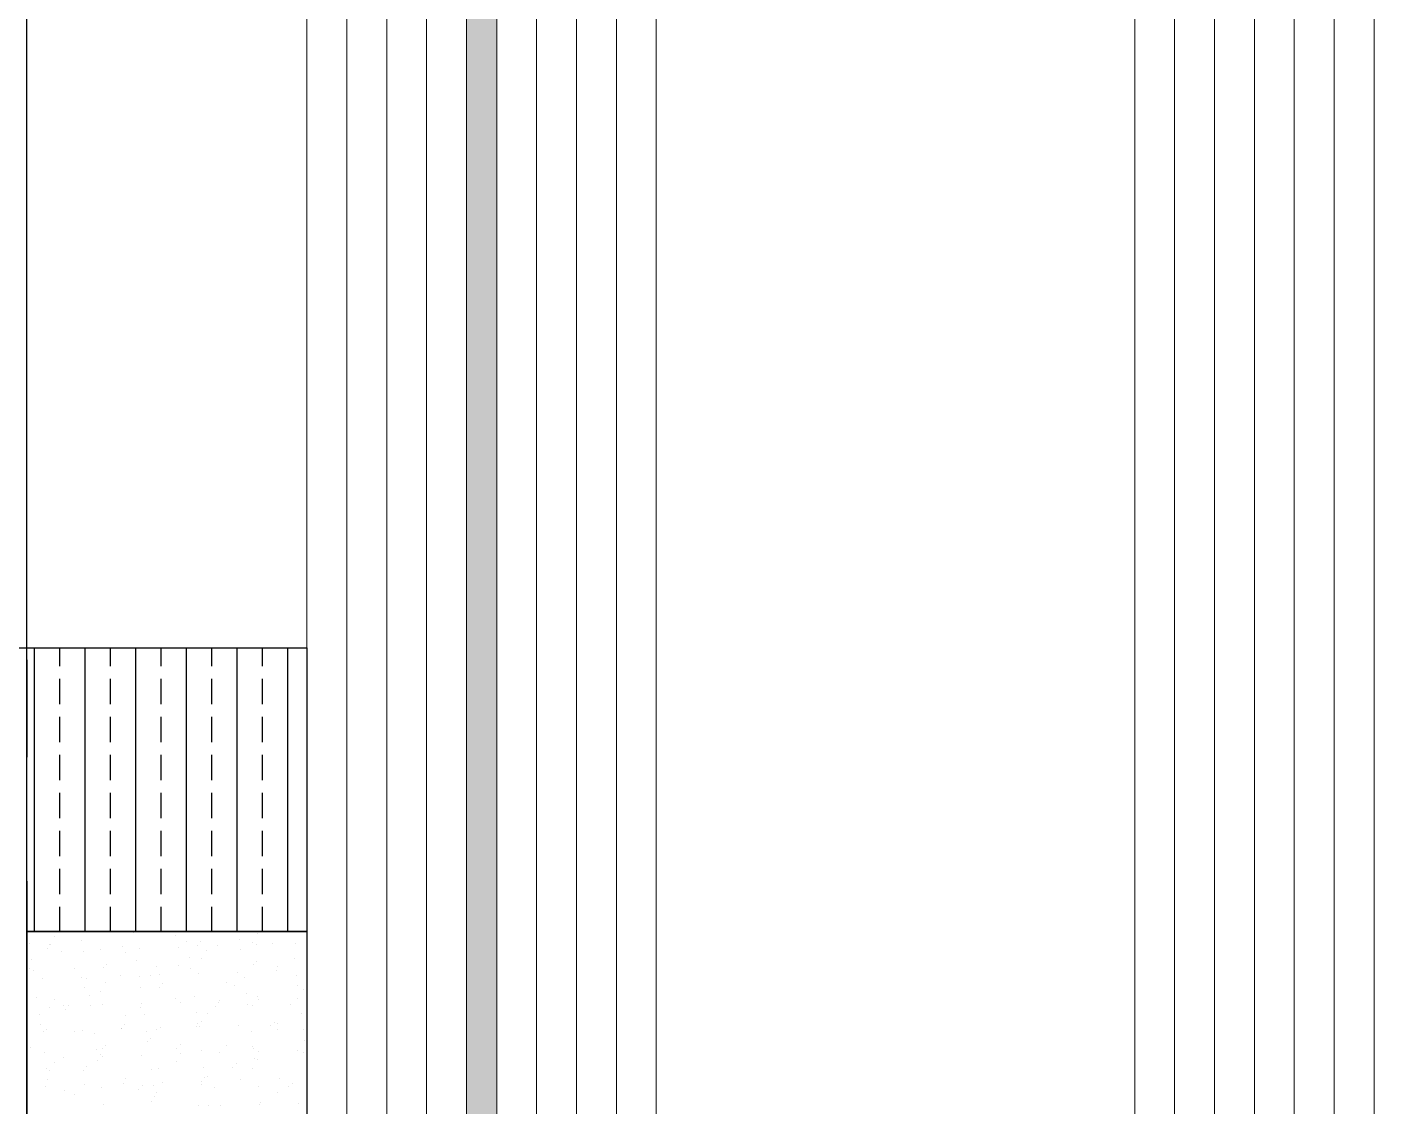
# Model space of a CAD drawing. Header units: millimetres. Extents: x 182 to 305, y 81 to 164.
# Drawn here: x 261.18892 to 261.22269, y 108.85077 to 108.87783 of the extents above; entities that cross this region are included whole.
import ezdxf

# ---------------------------------------------------------------- set-up
doc = ezdxf.new("R2010")
doc.units = ezdxf.units.MM
for name, color, linetype in [('Cascio-Accesorios', 7, 'Continuous'), ('Cascio-Perfil', 7, 'Continuous'), ('Cascio-Silicona', 7, 'Continuous')]:
    doc.layers.add(name, color=color, linetype=linetype)
doc.layers.add('Cascio-vidrio', color=7, linetype='Continuous', lineweight=9)

msp = doc.modelspace()

# ---------------------------------------------------------------- hatches: boundary and pattern name
at = {"layer": 'Cascio-vidrio', "ltscale": 0.8}
h = msp.add_hatch(color=252, dxfattribs=at)
h.dxf.hatch_style = 1
h.paths.add_polyline_path([(261.200696, 108.935075), (261.199936, 108.935075), (261.199936, 108.838563), (261.200696, 108.838563)])
h = msp.add_hatch(color=252, dxfattribs=at)
h.dxf.hatch_style = 1
h.paths.add_polyline_path([(261.200696, 108.935075), (261.199936, 108.935075), (261.199936, 108.838563), (261.200696, 108.838563)])

# ---------------------------------------------------------------- linework, layer by layer
at = {"layer": 'Cascio-Accesorios', "color": 252}
for p, q in [((261.188616, 108.862265, -1322.203034), (261.195936, 108.862265, -1322.203034)), ((261.188616, 108.862265, -1322.203034), (261.195936, 108.862265, -1322.203034)), ((261.188916, 108.855153, -1322.203034), (261.188916, 108.862265, -1322.203034)), ((261.188916, 108.862265, -1322.203034), (261.195936, 108.862265, -1322.203034)), ((261.188916, 108.855153, -1322.203034), (261.188916, 108.862265, -1322.203034)), ((261.188916, 108.862265, -1322.203034), (261.195936, 108.862265, -1322.203034)), ((261.195936, 108.862265, -1322.203034), (261.195936, 108.855153, -1322.203034)), ((261.195936, 108.862265, -1322.203034), (261.195936, 108.855153, -1322.203034)), ((261.195936, 108.855153, -1322.203034), (261.188916, 108.855153, -1322.203034)), ((261.195936, 108.855153, -1322.203034), (261.188916, 108.855153, -1322.203034))]:
    msp.add_line(p, q, dxfattribs=at)
at = {"layer": 'Cascio-Accesorios', "color": 252, "linetype": 'Continuous'}
for p, q in [((261.189099, 108.862265, -1322.203034), (261.189099, 108.855153, -1322.203034)), ((261.189099, 108.862265, -1322.203034), (261.189099, 108.855153, -1322.203034)), ((261.189734, 108.862265, -1322.203034), (261.189734, 108.861801, -1322.203034)), ((261.189734, 108.862265, -1322.203034), (261.189734, 108.861801, -1322.203034)), ((261.190369, 108.862265, -1322.203034), (261.190369, 108.855153, -1322.203034)), ((261.190369, 108.862265, -1322.203034), (261.190369, 108.855153, -1322.203034)), ((261.191004, 108.862265, -1322.203034), (261.191004, 108.861801, -1322.203034)), ((261.191004, 108.862265, -1322.203034), (261.191004, 108.861801, -1322.203034)), ((261.191639, 108.862265, -1322.203034), (261.191639, 108.855153, -1322.203034)), ((261.191639, 108.862265, -1322.203034), (261.191639, 108.855153, -1322.203034)), ((261.192274, 108.862265, -1322.203034), (261.192274, 108.861801, -1322.203034)), ((261.192274, 108.862265, -1322.203034), (261.192274, 108.861801, -1322.203034)), ((261.192909, 108.862265, -1322.203034), (261.192909, 108.855153, -1322.203034)), ((261.192909, 108.862265, -1322.203034), (261.192909, 108.855153, -1322.203034)), ((261.193544, 108.862265, -1322.203034), (261.193544, 108.861801, -1322.203034)), ((261.193544, 108.862265, -1322.203034), (261.193544, 108.861801, -1322.203034)), ((261.194179, 108.862265, -1322.203034), (261.194179, 108.855153, -1322.203034)), ((261.194179, 108.862265, -1322.203034), (261.194179, 108.855153, -1322.203034)), ((261.194814, 108.862265, -1322.203034), (261.194814, 108.861801, -1322.203034)), ((261.194814, 108.862265, -1322.203034), (261.194814, 108.861801, -1322.203034)), ((261.195449, 108.862265, -1322.203034), (261.195449, 108.855153, -1322.203034)), ((261.195449, 108.862265, -1322.203034), (261.195449, 108.855153, -1322.203034)), ((261.189734, 108.861484, -1322.203034), (261.189734, 108.860849, -1322.203034)), ((261.189734, 108.861484, -1322.203034), (261.189734, 108.860849, -1322.203034)), ((261.191004, 108.861484, -1322.203034), (261.191004, 108.860849, -1322.203034)), ((261.191004, 108.861484, -1322.203034), (261.191004, 108.860849, -1322.203034)), ((261.192274, 108.861484, -1322.203034), (261.192274, 108.860849, -1322.203034)), ((261.192274, 108.861484, -1322.203034), (261.192274, 108.860849, -1322.203034)), ((261.193544, 108.861484, -1322.203034), (261.193544, 108.860849, -1322.203034)), ((261.193544, 108.861484, -1322.203034), (261.193544, 108.860849, -1322.203034)), ((261.194814, 108.861484, -1322.203034), (261.194814, 108.860849, -1322.203034)), ((261.194814, 108.861484, -1322.203034), (261.194814, 108.860849, -1322.203034)), ((261.189734, 108.860531, -1322.203034), (261.189734, 108.859896, -1322.203034)), ((261.189734, 108.860531, -1322.203034), (261.189734, 108.859896, -1322.203034)), ((261.191004, 108.860531, -1322.203034), (261.191004, 108.859896, -1322.203034)), ((261.191004, 108.860531, -1322.203034), (261.191004, 108.859896, -1322.203034)), ((261.192274, 108.860531, -1322.203034), (261.192274, 108.859896, -1322.203034)), ((261.192274, 108.860531, -1322.203034), (261.192274, 108.859896, -1322.203034)), ((261.193544, 108.860531, -1322.203034), (261.193544, 108.859896, -1322.203034)), ((261.193544, 108.860531, -1322.203034), (261.193544, 108.859896, -1322.203034)), ((261.194814, 108.860531, -1322.203034), (261.194814, 108.859896, -1322.203034)), ((261.194814, 108.860531, -1322.203034), (261.194814, 108.859896, -1322.203034)), ((261.189734, 108.859579, -1322.203034), (261.189734, 108.858944, -1322.203034)), ((261.189734, 108.859579, -1322.203034), (261.189734, 108.858944, -1322.203034)), ((261.191004, 108.859579, -1322.203034), (261.191004, 108.858944, -1322.203034)), ((261.191004, 108.859579, -1322.203034), (261.191004, 108.858944, -1322.203034)), ((261.192274, 108.859579, -1322.203034), (261.192274, 108.858944, -1322.203034)), ((261.192274, 108.859579, -1322.203034), (261.192274, 108.858944, -1322.203034)), ((261.193544, 108.859579, -1322.203034), (261.193544, 108.858944, -1322.203034)), ((261.193544, 108.859579, -1322.203034), (261.193544, 108.858944, -1322.203034)), ((261.194814, 108.859579, -1322.203034), (261.194814, 108.858944, -1322.203034)), ((261.194814, 108.859579, -1322.203034), (261.194814, 108.858944, -1322.203034)), ((261.189734, 108.858626, -1322.203034), (261.189734, 108.857991, -1322.203034)), ((261.189734, 108.858626, -1322.203034), (261.189734, 108.857991, -1322.203034)), ((261.191004, 108.858626, -1322.203034), (261.191004, 108.857991, -1322.203034)), ((261.191004, 108.858626, -1322.203034), (261.191004, 108.857991, -1322.203034)), ((261.192274, 108.858626, -1322.203034), (261.192274, 108.857991, -1322.203034)), ((261.192274, 108.858626, -1322.203034), (261.192274, 108.857991, -1322.203034)), ((261.193544, 108.858626, -1322.203034), (261.193544, 108.857991, -1322.203034)), ((261.193544, 108.858626, -1322.203034), (261.193544, 108.857991, -1322.203034)), ((261.194814, 108.858626, -1322.203034), (261.194814, 108.857991, -1322.203034)), ((261.194814, 108.858626, -1322.203034), (261.194814, 108.857991, -1322.203034)), ((261.189734, 108.857674, -1322.203034), (261.189734, 108.857039, -1322.203034)), ((261.189734, 108.857674, -1322.203034), (261.189734, 108.857039, -1322.203034)), ((261.191004, 108.857674, -1322.203034), (261.191004, 108.857039, -1322.203034)), ((261.191004, 108.857674, -1322.203034), (261.191004, 108.857039, -1322.203034)), ((261.192274, 108.857674, -1322.203034), (261.192274, 108.857039, -1322.203034)), ((261.192274, 108.857674, -1322.203034), (261.192274, 108.857039, -1322.203034)), ((261.193544, 108.857674, -1322.203034), (261.193544, 108.857039, -1322.203034)), ((261.193544, 108.857674, -1322.203034), (261.193544, 108.857039, -1322.203034)), ((261.194814, 108.857674, -1322.203034), (261.194814, 108.857039, -1322.203034)), ((261.194814, 108.857674, -1322.203034), (261.194814, 108.857039, -1322.203034)), ((261.189734, 108.856721, -1322.203034), (261.189734, 108.856086, -1322.203034)), ((261.189734, 108.856721, -1322.203034), (261.189734, 108.856086, -1322.203034)), ((261.191004, 108.856721, -1322.203034), (261.191004, 108.856086, -1322.203034)), ((261.191004, 108.856721, -1322.203034), (261.191004, 108.856086, -1322.203034)), ((261.192274, 108.856721, -1322.203034), (261.192274, 108.856086, -1322.203034)), ((261.192274, 108.856721, -1322.203034), (261.192274, 108.856086, -1322.203034)), ((261.193544, 108.856721, -1322.203034), (261.193544, 108.856086, -1322.203034)), ((261.193544, 108.856721, -1322.203034), (261.193544, 108.856086, -1322.203034)), ((261.194814, 108.856721, -1322.203034), (261.194814, 108.856086, -1322.203034)), ((261.194814, 108.856721, -1322.203034), (261.194814, 108.856086, -1322.203034)), ((261.189734, 108.855769, -1322.203034), (261.189734, 108.855153, -1322.203034)), ((261.189734, 108.855769, -1322.203034), (261.189734, 108.855153, -1322.203034)), ((261.191004, 108.855769, -1322.203034), (261.191004, 108.855153, -1322.203034)), ((261.191004, 108.855769, -1322.203034), (261.191004, 108.855153, -1322.203034)), ((261.192274, 108.855769, -1322.203034), (261.192274, 108.855153, -1322.203034)), ((261.192274, 108.855769, -1322.203034), (261.192274, 108.855153, -1322.203034)), ((261.193544, 108.855769, -1322.203034), (261.193544, 108.855153, -1322.203034)), ((261.193544, 108.855769, -1322.203034), (261.193544, 108.855153, -1322.203034)), ((261.194814, 108.855769, -1322.203034), (261.194814, 108.855153, -1322.203034)), ((261.194814, 108.855769, -1322.203034), (261.194814, 108.855153, -1322.203034))]:
    msp.add_line(p, q, dxfattribs=at)
at = {"layer": 'Cascio-Perfil', "color": 252}
for p, q in [((261.188916, 108.861965, -1322.203034), (261.188916, 108.935922, -1322.203034)), ((261.188916, 108.861965, -1322.203034), (261.188916, 108.935922, -1322.203034)), ((261.188916, 108.861965, -1322.203034), (261.188916, 108.859519, -1322.203034)), ((261.188916, 108.861965, -1322.203034), (261.188916, 108.859519, -1322.203034)), ((261.188916, 108.856411, -1322.203034), (261.188916, 108.853661, -1322.203034)), ((261.188916, 108.856411, -1322.203034), (261.188916, 108.853661, -1322.203034)), ((261.188916, 108.853661, -1322.203034), (261.188916, 108.838065, -1322.203034)), ((261.188916, 108.853661, -1322.203034), (261.188916, 108.838065, -1322.203034))]:
    msp.add_line(p, q, dxfattribs=at)
at = {"layer": 'Cascio-Silicona', "color": 252}
for p, q in [((261.188916, 108.838065, -1322.203034), (261.188916, 108.855153, -1322.203034)), ((261.188916, 108.855153, -1322.203034), (261.195936, 108.855153, -1322.203034)), ((261.188916, 108.838065, -1322.203034), (261.188916, 108.855153, -1322.203034)), ((261.188916, 108.855153, -1322.203034), (261.195936, 108.855153, -1322.203034)), ((261.195936, 108.855153, -1322.203034), (261.195936, 108.838065, -1322.203034)), ((261.195936, 108.855153, -1322.203034), (261.195936, 108.838065, -1322.203034))]:
    msp.add_line(p, q, dxfattribs=at)
at = {"layer": 'Cascio-Silicona', "color": 252, "linetype": 'Continuous'}
for p, q in [((261.189611, 108.855033, -1322.203034), (261.189611, 108.855033, -1322.203034)), ((261.189611, 108.855033, -1322.203034), (261.189611, 108.855033, -1322.203034)), ((261.191582, 108.855121, -1322.203034), (261.191582, 108.855121, -1322.203034)), ((261.191582, 108.855121, -1322.203034), (261.191582, 108.855121, -1322.203034)), ((261.19265, 108.855043, -1322.203034), (261.19265, 108.855043, -1322.203034)), ((261.19265, 108.855043, -1322.203034), (261.19265, 108.855043, -1322.203034)), ((261.194702, 108.855093, -1322.203034), (261.194702, 108.855093, -1322.203034)), ((261.194702, 108.855093, -1322.203034), (261.194702, 108.855093, -1322.203034)), ((261.188986, 108.854861, -1322.203034), (261.188986, 108.854861, -1322.203034)), ((261.188986, 108.854861, -1322.203034), (261.188986, 108.854861, -1322.203034)), ((261.189432, 108.854728, -1322.203034), (261.189432, 108.854728, -1322.203034)), ((261.189432, 108.854728, -1322.203034), (261.189432, 108.854728, -1322.203034)), ((261.189475, 108.854819, -1322.203034), (261.189475, 108.854819, -1322.203034)), ((261.189475, 108.854819, -1322.203034), (261.189475, 108.854819, -1322.203034)), ((261.189518, 108.854821, -1322.203034), (261.189518, 108.854821, -1322.203034)), ((261.189518, 108.854821, -1322.203034), (261.189518, 108.854821, -1322.203034)), ((261.190294, 108.854917, -1322.203034), (261.190294, 108.854917, -1322.203034)), ((261.190294, 108.854917, -1322.203034), (261.190294, 108.854917, -1322.203034)), ((261.190763, 108.854691, -1322.203034), (261.190763, 108.854691, -1322.203034)), ((261.190763, 108.854691, -1322.203034), (261.190763, 108.854691, -1322.203034)), ((261.191323, 108.854777, -1322.203034), (261.191323, 108.854777, -1322.203034)), ((261.191323, 108.854777, -1322.203034), (261.191323, 108.854777, -1322.203034)), ((261.191741, 108.854723, -1322.203034), (261.191741, 108.854723, -1322.203034)), ((261.191741, 108.854723, -1322.203034), (261.191741, 108.854723, -1322.203034)), ((261.19272, 108.854755, -1322.203034), (261.19272, 108.854755, -1322.203034)), ((261.19272, 108.854755, -1322.203034), (261.19272, 108.854755, -1322.203034)), ((261.192927, 108.854899, -1322.203034), (261.192927, 108.854899, -1322.203034)), ((261.192927, 108.854899, -1322.203034), (261.192927, 108.854899, -1322.203034)), ((261.193186, 108.854797, -1322.203034), (261.193186, 108.854797, -1322.203034)), ((261.193186, 108.854797, -1322.203034), (261.193186, 108.854797, -1322.203034)), ((261.193272, 108.854891, -1322.203034), (261.193272, 108.854891, -1322.203034)), ((261.193272, 108.854891, -1322.203034), (261.193272, 108.854891, -1322.203034)), ((261.19343, 108.854682, -1322.203034), (261.19343, 108.854682, -1322.203034)), ((261.19343, 108.854682, -1322.203034), (261.19343, 108.854682, -1322.203034)), ((261.193699, 108.854787, -1322.203034), (261.193699, 108.854787, -1322.203034)), ((261.193699, 108.854787, -1322.203034), (261.193699, 108.854787, -1322.203034)), ((261.194235, 108.854955, -1322.203034), (261.194235, 108.854955, -1322.203034)), ((261.194235, 108.854955, -1322.203034), (261.194235, 108.854955, -1322.203034)), ((261.194269, 108.85469, -1322.203034), (261.194269, 108.85469, -1322.203034)), ((261.194269, 108.85469, -1322.203034), (261.194269, 108.85469, -1322.203034)), ((261.194566, 108.854878, -1322.203034), (261.194566, 108.854878, -1322.203034)), ((261.194566, 108.854878, -1322.203034), (261.194566, 108.854878, -1322.203034)), ((261.194678, 108.854819, -1322.203034), (261.194678, 108.854819, -1322.203034)), ((261.194678, 108.854819, -1322.203034), (261.194678, 108.854819, -1322.203034)), ((261.195077, 108.854847, -1322.203034), (261.195077, 108.854847, -1322.203034)), ((261.195077, 108.854847, -1322.203034), (261.195077, 108.854847, -1322.203034)), ((261.195657, 108.854851, -1322.203034), (261.195657, 108.854851, -1322.203034)), ((261.195657, 108.854851, -1322.203034), (261.195657, 108.854851, -1322.203034)), ((261.18904, 108.854449, -1322.203034), (261.18904, 108.854449, -1322.203034)), ((261.18904, 108.854449, -1322.203034), (261.18904, 108.854449, -1322.203034)), ((261.189784, 108.854659, -1322.203034), (261.189784, 108.854659, -1322.203034)), ((261.189784, 108.854659, -1322.203034), (261.189784, 108.854659, -1322.203034)), ((261.190329, 108.854652, -1322.203034), (261.190329, 108.854652, -1322.203034)), ((261.190329, 108.854652, -1322.203034), (261.190329, 108.854652, -1322.203034)), ((261.191377, 108.854633, -1322.203034), (261.191377, 108.854633, -1322.203034)), ((261.191377, 108.854633, -1322.203034), (261.191377, 108.854633, -1322.203034)), ((261.191673, 108.854431, -1322.203034), (261.191673, 108.854431, -1322.203034)), ((261.191673, 108.854431, -1322.203034), (261.191673, 108.854431, -1322.203034)), ((261.192981, 108.854486, -1322.203034), (261.192981, 108.854486, -1322.203034)), ((261.192981, 108.854486, -1322.203034), (261.192981, 108.854486, -1322.203034)), ((261.193294, 108.854468, -1322.203034), (261.193294, 108.854468, -1322.203034)), ((261.193294, 108.854468, -1322.203034), (261.193294, 108.854468, -1322.203034)), ((261.194672, 108.854405, -1322.203034), (261.194672, 108.854405, -1322.203034)), ((261.194672, 108.854405, -1322.203034), (261.194672, 108.854405, -1322.203034)), ((261.195614, 108.854469, -1322.203034), (261.195614, 108.854469, -1322.203034)), ((261.195614, 108.854469, -1322.203034), (261.195614, 108.854469, -1322.203034)), ((261.188969, 108.854222, -1322.203034), (261.188969, 108.854222, -1322.203034)), ((261.188969, 108.854222, -1322.203034), (261.188969, 108.854222, -1322.203034)), ((261.189075, 108.854184, -1322.203034), (261.189075, 108.854184, -1322.203034)), ((261.189075, 108.854184, -1322.203034), (261.189075, 108.854184, -1322.203034)), ((261.190105, 108.854223, -1322.203034), (261.190105, 108.854223, -1322.203034)), ((261.190105, 108.854223, -1322.203034), (261.190105, 108.854223, -1322.203034)), ((261.190286, 108.854004, -1322.203034), (261.190286, 108.854004, -1322.203034)), ((261.190286, 108.854004, -1322.203034), (261.190286, 108.854004, -1322.203034)), ((261.190832, 108.854242, -1322.203034), (261.190832, 108.854242, -1322.203034)), ((261.190832, 108.854242, -1322.203034), (261.190832, 108.854242, -1322.203034)), ((261.190918, 108.854335, -1322.203034), (261.190918, 108.854335, -1322.203034)), ((261.190918, 108.854335, -1322.203034), (261.190918, 108.854335, -1322.203034)), ((261.191265, 108.854036, -1322.203034), (261.191265, 108.854036, -1322.203034)), ((261.191265, 108.854036, -1322.203034), (261.191265, 108.854036, -1322.203034)), ((261.191727, 108.854018, -1322.203034), (261.191727, 108.854018, -1322.203034)), ((261.191727, 108.854018, -1322.203034), (261.191727, 108.854018, -1322.203034)), ((261.192022, 108.854058, -1322.203034), (261.192022, 108.854058, -1322.203034)), ((261.192022, 108.854058, -1322.203034), (261.192022, 108.854058, -1322.203034)), ((261.192158, 108.854272, -1322.203034), (261.192158, 108.854272, -1322.203034)), ((261.192158, 108.854272, -1322.203034), (261.192158, 108.854272, -1322.203034)), ((261.192244, 108.854068, -1322.203034), (261.192244, 108.854068, -1322.203034)), ((261.192244, 108.854068, -1322.203034), (261.192244, 108.854068, -1322.203034)), ((261.192723, 108.854291, -1322.203034), (261.192723, 108.854291, -1322.203034)), ((261.192723, 108.854291, -1322.203034), (261.192723, 108.854291, -1322.203034)), ((261.193016, 108.854222, -1322.203034), (261.193016, 108.854222, -1322.203034)), ((261.193016, 108.854222, -1322.203034), (261.193016, 108.854222, -1322.203034)), ((261.193223, 108.8541, -1322.203034), (261.193223, 108.8541, -1322.203034)), ((261.193223, 108.8541, -1322.203034), (261.193223, 108.8541, -1322.203034)), ((261.194202, 108.854132, -1322.203034), (261.194202, 108.854132, -1322.203034)), ((261.194202, 108.854132, -1322.203034), (261.194202, 108.854132, -1322.203034)), ((261.194586, 108.854311, -1322.203034), (261.194586, 108.854311, -1322.203034)), ((261.194586, 108.854311, -1322.203034), (261.194586, 108.854311, -1322.203034)), ((261.19518, 108.854164, -1322.203034), (261.19518, 108.854164, -1322.203034)), ((261.19518, 108.854164, -1322.203034), (261.19518, 108.854164, -1322.203034)), ((261.195197, 108.854282, -1322.203034), (261.195197, 108.854282, -1322.203034)), ((261.195197, 108.854282, -1322.203034), (261.195197, 108.854282, -1322.203034)), ((261.195668, 108.854056, -1322.203034), (261.195668, 108.854056, -1322.203034)), ((261.195668, 108.854056, -1322.203034), (261.195668, 108.854056, -1322.203034)), ((261.189307, 108.853972, -1322.203034), (261.189307, 108.853972, -1322.203034)), ((261.189307, 108.853972, -1322.203034), (261.189307, 108.853972, -1322.203034)), ((261.190369, 108.853736, -1322.203034), (261.190369, 108.853736, -1322.203034)), ((261.190369, 108.853736, -1322.203034), (261.190369, 108.853736, -1322.203034)), ((261.190419, 108.853962, -1322.203034), (261.190419, 108.853962, -1322.203034)), ((261.190419, 108.853962, -1322.203034), (261.190419, 108.853962, -1322.203034)), ((261.190886, 108.853862, -1322.203034), (261.190886, 108.853862, -1322.203034)), ((261.190886, 108.853862, -1322.203034), (261.190886, 108.853862, -1322.203034)), ((261.191762, 108.853753, -1322.203034), (261.191762, 108.853753, -1322.203034)), ((261.191762, 108.853753, -1322.203034), (261.191762, 108.853753, -1322.203034)), ((261.192232, 108.853756, -1322.203034), (261.192232, 108.853756, -1322.203034)), ((261.192232, 108.853756, -1322.203034), (261.192232, 108.853756, -1322.203034)), ((261.192318, 108.853849, -1322.203034), (261.192318, 108.853849, -1322.203034)), ((261.192318, 108.853849, -1322.203034), (261.192318, 108.853849, -1322.203034)), ((261.193925, 108.853871, -1322.203034), (261.193925, 108.853871, -1322.203034)), ((261.193925, 108.853871, -1322.203034), (261.193925, 108.853871, -1322.203034)), ((261.194123, 108.853805, -1322.203034), (261.194123, 108.853805, -1322.203034)), ((261.194123, 108.853805, -1322.203034), (261.194123, 108.853805, -1322.203034)), ((261.19436, 108.854, -1322.203034), (261.19436, 108.854, -1322.203034)), ((261.19436, 108.854, -1322.203034), (261.19436, 108.854, -1322.203034)), ((261.195703, 108.853791, -1322.203034), (261.195703, 108.853791, -1322.203034)), ((261.195703, 108.853791, -1322.203034), (261.195703, 108.853791, -1322.203034)), ((261.195841, 108.853707, -1322.203034), (261.195841, 108.853707, -1322.203034)), ((261.195841, 108.853707, -1322.203034), (261.195841, 108.853707, -1322.203034)), ((261.189166, 108.853494, -1322.203034), (261.189166, 108.853494, -1322.203034)), ((261.189166, 108.853494, -1322.203034), (261.189166, 108.853494, -1322.203034)), ((261.189614, 108.853451, -1322.203034), (261.189614, 108.853451, -1322.203034)), ((261.189614, 108.853451, -1322.203034), (261.189614, 108.853451, -1322.203034)), ((261.190474, 108.853549, -1322.203034), (261.190474, 108.853549, -1322.203034)), ((261.190474, 108.853549, -1322.203034), (261.190474, 108.853549, -1322.203034)), ((261.19075, 108.853647, -1322.203034), (261.19075, 108.853647, -1322.203034)), ((261.19075, 108.853647, -1322.203034), (261.19075, 108.853647, -1322.203034)), ((261.191791, 108.85335, -1322.203034), (261.191791, 108.85335, -1322.203034)), ((261.191791, 108.85335, -1322.203034), (261.191791, 108.85335, -1322.203034)), ((261.192652, 108.853461, -1322.203034), (261.192652, 108.853461, -1322.203034)), ((261.192652, 108.853461, -1322.203034), (261.192652, 108.853461, -1322.203034)), ((261.19277, 108.853382, -1322.203034), (261.19277, 108.853382, -1322.203034)), ((261.19277, 108.853382, -1322.203034), (261.19277, 108.853382, -1322.203034)), ((261.193107, 108.853532, -1322.203034), (261.193107, 108.853532, -1322.203034)), ((261.193107, 108.853532, -1322.203034), (261.193107, 108.853532, -1322.203034)), ((261.193718, 108.853363, -1322.203034), (261.193718, 108.853363, -1322.203034)), ((261.193718, 108.853363, -1322.203034), (261.193718, 108.853363, -1322.203034)), ((261.193748, 108.853414, -1322.203034), (261.193748, 108.853414, -1322.203034)), ((261.193748, 108.853414, -1322.203034), (261.193748, 108.853414, -1322.203034)), ((261.194415, 108.853587, -1322.203034), (261.194415, 108.853587, -1322.203034)), ((261.194415, 108.853587, -1322.203034), (261.194415, 108.853587, -1322.203034)), ((261.194705, 108.853511, -1322.203034), (261.194705, 108.853511, -1322.203034)), ((261.194705, 108.853511, -1322.203034), (261.194705, 108.853511, -1322.203034)), ((261.194727, 108.853446, -1322.203034), (261.194727, 108.853446, -1322.203034)), ((261.194727, 108.853446, -1322.203034), (261.194727, 108.853446, -1322.203034)), ((261.195706, 108.853478, -1322.203034), (261.195706, 108.853478, -1322.203034)), ((261.195706, 108.853478, -1322.203034), (261.195706, 108.853478, -1322.203034)), ((261.18922, 108.853081, -1322.203034), (261.18922, 108.853081, -1322.203034)), ((261.18922, 108.853081, -1322.203034), (261.18922, 108.853081, -1322.203034)), ((261.189478, 108.853237, -1322.203034), (261.189478, 108.853237, -1322.203034)), ((261.189478, 108.853237, -1322.203034), (261.189478, 108.853237, -1322.203034)), ((261.189833, 108.853286, -1322.203034), (261.189833, 108.853286, -1322.203034)), ((261.189833, 108.853286, -1322.203034), (261.189833, 108.853286, -1322.203034)), ((261.189878, 108.8532, -1322.203034), (261.189878, 108.8532, -1322.203034)), ((261.189878, 108.8532, -1322.203034), (261.189878, 108.8532, -1322.203034)), ((261.189964, 108.853294, -1322.203034), (261.189964, 108.853294, -1322.203034)), ((261.189964, 108.853294, -1322.203034), (261.189964, 108.853294, -1322.203034)), ((261.190509, 108.853285, -1322.203034), (261.190509, 108.853285, -1322.203034)), ((261.190509, 108.853285, -1322.203034), (261.190509, 108.853285, -1322.203034)), ((261.190812, 108.853318, -1322.203034), (261.190812, 108.853318, -1322.203034)), ((261.190812, 108.853318, -1322.203034), (261.190812, 108.853318, -1322.203034)), ((261.19138, 108.853051, -1322.203034), (261.19138, 108.853051, -1322.203034)), ((261.19138, 108.853051, -1322.203034), (261.19138, 108.853051, -1322.203034)), ((261.191769, 108.85325, -1322.203034), (261.191769, 108.85325, -1322.203034)), ((261.191769, 108.85325, -1322.203034), (261.191769, 108.85325, -1322.203034)), ((261.191853, 108.853063, -1322.203034), (261.191853, 108.853063, -1322.203034)), ((261.191853, 108.853063, -1322.203034), (261.191853, 108.853063, -1322.203034)), ((261.193161, 108.853119, -1322.203034), (261.193161, 108.853119, -1322.203034)), ((261.193161, 108.853119, -1322.203034), (261.193161, 108.853119, -1322.203034)), ((261.193433, 108.8531, -1322.203034), (261.193433, 108.8531, -1322.203034)), ((261.193433, 108.8531, -1322.203034), (261.193433, 108.8531, -1322.203034)), ((261.193632, 108.85327, -1322.203034), (261.193632, 108.85327, -1322.203034)), ((261.193632, 108.85327, -1322.203034), (261.193632, 108.85327, -1322.203034)), ((261.194449, 108.853323, -1322.203034), (261.194449, 108.853323, -1322.203034)), ((261.194449, 108.853323, -1322.203034), (261.194449, 108.853323, -1322.203034)), ((261.194569, 108.853296, -1322.203034), (261.194569, 108.853296, -1322.203034)), ((261.194569, 108.853296, -1322.203034), (261.194569, 108.853296, -1322.203034)), ((261.195522, 108.85332, -1322.203034), (261.195522, 108.85332, -1322.203034)), ((261.195522, 108.85332, -1322.203034), (261.195522, 108.85332, -1322.203034)), ((261.195794, 108.853101, -1322.203034), (261.195794, 108.853101, -1322.203034)), ((261.195794, 108.853101, -1322.203034), (261.195794, 108.853101, -1322.203034)), ((261.189255, 108.852817, -1322.203034), (261.189255, 108.852817, -1322.203034)), ((261.189255, 108.852817, -1322.203034), (261.189255, 108.852817, -1322.203034)), ((261.189414, 108.852695, -1322.203034), (261.189414, 108.852695, -1322.203034)), ((261.189414, 108.852695, -1322.203034), (261.189414, 108.852695, -1322.203034)), ((261.190303, 108.852674, -1322.203034), (261.190303, 108.852674, -1322.203034)), ((261.190303, 108.852674, -1322.203034), (261.190303, 108.852674, -1322.203034)), ((261.191278, 108.852715, -1322.203034), (261.191278, 108.852715, -1322.203034)), ((261.191278, 108.852715, -1322.203034), (261.191278, 108.852715, -1322.203034)), ((261.191282, 108.852706, -1322.203034), (261.191282, 108.852706, -1322.203034)), ((261.191282, 108.852706, -1322.203034), (261.191282, 108.852706, -1322.203034)), ((261.191364, 108.852808, -1322.203034), (261.191364, 108.852808, -1322.203034)), ((261.191364, 108.852808, -1322.203034), (261.191364, 108.852808, -1322.203034)), ((261.192161, 108.85269, -1322.203034), (261.192161, 108.85269, -1322.203034)), ((261.192161, 108.85269, -1322.203034), (261.192161, 108.85269, -1322.203034)), ((261.192261, 108.852738, -1322.203034), (261.192261, 108.852738, -1322.203034)), ((261.192261, 108.852738, -1322.203034), (261.192261, 108.852738, -1322.203034)), ((261.193168, 108.852764, -1322.203034), (261.193168, 108.852764, -1322.203034)), ((261.193168, 108.852764, -1322.203034), (261.193168, 108.852764, -1322.203034)), ((261.193196, 108.852854, -1322.203034), (261.193196, 108.852854, -1322.203034)), ((261.193196, 108.852854, -1322.203034), (261.193196, 108.852854, -1322.203034)), ((261.19324, 108.85277, -1322.203034), (261.19324, 108.85277, -1322.203034)), ((261.19324, 108.85277, -1322.203034), (261.19324, 108.85277, -1322.203034)), ((261.193297, 108.852886, -1322.203034), (261.193297, 108.852886, -1322.203034)), ((261.193297, 108.852886, -1322.203034), (261.193297, 108.852886, -1322.203034)), ((261.194219, 108.852802, -1322.203034), (261.194219, 108.852802, -1322.203034)), ((261.194219, 108.852802, -1322.203034), (261.194219, 108.852802, -1322.203034)), ((261.195032, 108.852784, -1322.203034), (261.195032, 108.852784, -1322.203034)), ((261.195032, 108.852784, -1322.203034), (261.195032, 108.852784, -1322.203034)), ((261.195117, 108.852878, -1322.203034), (261.195117, 108.852878, -1322.203034)), ((261.195117, 108.852878, -1322.203034), (261.195117, 108.852878, -1322.203034)), ((261.195197, 108.852834, -1322.203034), (261.195197, 108.852834, -1322.203034)), ((261.195197, 108.852834, -1322.203034), (261.195197, 108.852834, -1322.203034)), ((261.195199, 108.8527, -1322.203034), (261.195199, 108.8527, -1322.203034)), ((261.195199, 108.8527, -1322.203034), (261.195199, 108.8527, -1322.203034)), ((261.195848, 108.852688, -1322.203034), (261.195848, 108.852688, -1322.203034)), ((261.195848, 108.852688, -1322.203034), (261.195848, 108.852688, -1322.203034)), ((261.189324, 108.852642, -1322.203034), (261.189324, 108.852642, -1322.203034)), ((261.189324, 108.852642, -1322.203034), (261.189324, 108.852642, -1322.203034)), ((261.190108, 108.852641, -1322.203034), (261.190108, 108.852641, -1322.203034)), ((261.190108, 108.852641, -1322.203034), (261.190108, 108.852641, -1322.203034)), ((261.190599, 108.852595, -1322.203034), (261.190599, 108.852595, -1322.203034)), ((261.190599, 108.852595, -1322.203034), (261.190599, 108.852595, -1322.203034)), ((261.191907, 108.85265, -1322.203034), (261.191907, 108.85265, -1322.203034)), ((261.191907, 108.85265, -1322.203034), (261.191907, 108.85265, -1322.203034)), ((261.191942, 108.852386, -1322.203034), (261.191942, 108.852386, -1322.203034)), ((261.191942, 108.852386, -1322.203034), (261.191942, 108.852386, -1322.203034)), ((261.192025, 108.852476, -1322.203034), (261.192025, 108.852476, -1322.203034)), ((261.192025, 108.852476, -1322.203034), (261.192025, 108.852476, -1322.203034)), ((261.192763, 108.852322, -1322.203034), (261.192763, 108.852322, -1322.203034)), ((261.192763, 108.852322, -1322.203034), (261.192763, 108.852322, -1322.203034)), ((261.19454, 108.852633, -1322.203034), (261.19454, 108.852633, -1322.203034)), ((261.19454, 108.852633, -1322.203034), (261.19454, 108.852633, -1322.203034)), ((261.195883, 108.852424, -1322.203034), (261.195883, 108.852424, -1322.203034)), ((261.195883, 108.852424, -1322.203034), (261.195883, 108.852424, -1322.203034)), ((261.188924, 108.852159, -1322.203034), (261.188924, 108.852159, -1322.203034)), ((261.188924, 108.852159, -1322.203034), (261.188924, 108.852159, -1322.203034)), ((261.18901, 108.852253, -1322.203034), (261.18901, 108.852253, -1322.203034)), ((261.18901, 108.852253, -1322.203034), (261.18901, 108.852253, -1322.203034)), ((261.189346, 108.852127, -1322.203034), (261.189346, 108.852127, -1322.203034)), ((261.189346, 108.852127, -1322.203034), (261.189346, 108.852127, -1322.203034)), ((261.189827, 108.851987, -1322.203034), (261.189827, 108.851987, -1322.203034)), ((261.189827, 108.851987, -1322.203034), (261.189827, 108.851987, -1322.203034)), ((261.190654, 108.852182, -1322.203034), (261.190654, 108.852182, -1322.203034)), ((261.190654, 108.852182, -1322.203034), (261.190654, 108.852182, -1322.203034)), ((261.190753, 108.852066, -1322.203034), (261.190753, 108.852066, -1322.203034)), ((261.190753, 108.852066, -1322.203034), (261.190753, 108.852066, -1322.203034)), ((261.190806, 108.852019, -1322.203034), (261.190806, 108.852019, -1322.203034)), ((261.190806, 108.852019, -1322.203034), (261.190806, 108.852019, -1322.203034)), ((261.190814, 108.852209, -1322.203034), (261.190814, 108.852209, -1322.203034)), ((261.190814, 108.852209, -1322.203034), (261.190814, 108.852209, -1322.203034)), ((261.190889, 108.85228, -1322.203034), (261.190889, 108.85228, -1322.203034)), ((261.190889, 108.85228, -1322.203034), (261.190889, 108.85228, -1322.203034)), ((261.191785, 108.852051, -1322.203034), (261.191785, 108.852051, -1322.203034)), ((261.191785, 108.852051, -1322.203034), (261.191785, 108.852051, -1322.203034)), ((261.192678, 108.852229, -1322.203034), (261.192678, 108.852229, -1322.203034)), ((261.192678, 108.852229, -1322.203034), (261.192678, 108.852229, -1322.203034)), ((261.192763, 108.852083, -1322.203034), (261.192763, 108.852083, -1322.203034)), ((261.192763, 108.852083, -1322.203034), (261.192763, 108.852083, -1322.203034)), ((261.193287, 108.852164, -1322.203034), (261.193287, 108.852164, -1322.203034)), ((261.193287, 108.852164, -1322.203034), (261.193287, 108.852164, -1322.203034)), ((261.193742, 108.852115, -1322.203034), (261.193742, 108.852115, -1322.203034)), ((261.193742, 108.852115, -1322.203034), (261.193742, 108.852115, -1322.203034)), ((261.193927, 108.852289, -1322.203034), (261.193927, 108.852289, -1322.203034)), ((261.193927, 108.852289, -1322.203034), (261.193927, 108.852289, -1322.203034)), ((261.194568, 108.852278, -1322.203034), (261.194568, 108.852278, -1322.203034)), ((261.194568, 108.852278, -1322.203034), (261.194568, 108.852278, -1322.203034)), ((261.194595, 108.85222, -1322.203034), (261.194595, 108.85222, -1322.203034)), ((261.194595, 108.85222, -1322.203034), (261.194595, 108.85222, -1322.203034)), ((261.194721, 108.852147, -1322.203034), (261.194721, 108.852147, -1322.203034)), ((261.194721, 108.852147, -1322.203034), (261.194721, 108.852147, -1322.203034)), ((261.1957, 108.852179, -1322.203034), (261.1957, 108.852179, -1322.203034)), ((261.1957, 108.852179, -1322.203034), (261.1957, 108.852179, -1322.203034)), ((261.195844, 108.852125, -1322.203034), (261.195844, 108.852125, -1322.203034)), ((261.195844, 108.852125, -1322.203034), (261.195844, 108.852125, -1322.203034)), ((261.1894, 108.851714, -1322.203034), (261.1894, 108.851714, -1322.203034)), ((261.1894, 108.851714, -1322.203034), (261.1894, 108.851714, -1322.203034)), ((261.189481, 108.851655, -1322.203034), (261.189481, 108.851655, -1322.203034)), ((261.189481, 108.851655, -1322.203034), (261.189481, 108.851655, -1322.203034)), ((261.189617, 108.851869, -1322.203034), (261.189617, 108.851869, -1322.203034)), ((261.189617, 108.851869, -1322.203034), (261.189617, 108.851869, -1322.203034)), ((261.190324, 108.851673, -1322.203034), (261.190324, 108.851673, -1322.203034)), ((261.190324, 108.851673, -1322.203034), (261.190324, 108.851673, -1322.203034)), ((261.190409, 108.851767, -1322.203034), (261.190409, 108.851767, -1322.203034)), ((261.190409, 108.851767, -1322.203034), (261.190409, 108.851767, -1322.203034)), ((261.190689, 108.851918, -1322.203034), (261.190689, 108.851918, -1322.203034)), ((261.190689, 108.851918, -1322.203034), (261.190689, 108.851918, -1322.203034)), ((261.192033, 108.851696, -1322.203034), (261.192033, 108.851696, -1322.203034)), ((261.192033, 108.851696, -1322.203034), (261.192033, 108.851696, -1322.203034)), ((261.192214, 108.851723, -1322.203034), (261.192214, 108.851723, -1322.203034)), ((261.192214, 108.851723, -1322.203034), (261.192214, 108.851723, -1322.203034)), ((261.192655, 108.851879, -1322.203034), (261.192655, 108.851879, -1322.203034)), ((261.192655, 108.851879, -1322.203034), (261.192655, 108.851879, -1322.203034)), ((261.193341, 108.851751, -1322.203034), (261.193341, 108.851751, -1322.203034)), ((261.193341, 108.851751, -1322.203034), (261.193341, 108.851751, -1322.203034)), ((261.194078, 108.851743, -1322.203034), (261.194078, 108.851743, -1322.203034)), ((261.194078, 108.851743, -1322.203034), (261.194078, 108.851743, -1322.203034)), ((261.194163, 108.851836, -1322.203034), (261.194163, 108.851836, -1322.203034)), ((261.194163, 108.851836, -1322.203034), (261.194163, 108.851836, -1322.203034)), ((261.194572, 108.851714, -1322.203034), (261.194572, 108.851714, -1322.203034)), ((261.194572, 108.851714, -1322.203034), (261.194572, 108.851714, -1322.203034)), ((261.194629, 108.851955, -1322.203034), (261.194629, 108.851955, -1322.203034)), ((261.194629, 108.851955, -1322.203034), (261.194629, 108.851955, -1322.203034)), ((261.194708, 108.851929, -1322.203034), (261.194708, 108.851929, -1322.203034)), ((261.194708, 108.851929, -1322.203034), (261.194708, 108.851929, -1322.203034)), ((261.189435, 108.851449, -1322.203034), (261.189435, 108.851449, -1322.203034)), ((261.189435, 108.851449, -1322.203034), (261.189435, 108.851449, -1322.203034)), ((261.190353, 108.851302, -1322.203034), (261.190353, 108.851302, -1322.203034)), ((261.190353, 108.851302, -1322.203034), (261.190353, 108.851302, -1322.203034)), ((261.191332, 108.851334, -1322.203034), (261.191332, 108.851334, -1322.203034)), ((261.191332, 108.851334, -1322.203034), (261.191332, 108.851334, -1322.203034)), ((261.191383, 108.851469, -1322.203034), (261.191383, 108.851469, -1322.203034)), ((261.191383, 108.851469, -1322.203034), (261.191383, 108.851469, -1322.203034)), ((261.19231, 108.851366, -1322.203034), (261.19231, 108.851366, -1322.203034)), ((261.19231, 108.851366, -1322.203034), (261.19231, 108.851366, -1322.203034)), ((261.193289, 108.851398, -1322.203034), (261.193289, 108.851398, -1322.203034)), ((261.193289, 108.851398, -1322.203034), (261.193289, 108.851398, -1322.203034)), ((261.1933, 108.851304, -1322.203034), (261.1933, 108.851304, -1322.203034)), ((261.1933, 108.851304, -1322.203034), (261.1933, 108.851304, -1322.203034)), ((261.193376, 108.851487, -1322.203034), (261.193376, 108.851487, -1322.203034)), ((261.193376, 108.851487, -1322.203034), (261.193376, 108.851487, -1322.203034)), ((261.193436, 108.851518, -1322.203034), (261.193436, 108.851518, -1322.203034)), ((261.193436, 108.851518, -1322.203034), (261.193436, 108.851518, -1322.203034)), ((261.194268, 108.85143, -1322.203034), (261.194268, 108.85143, -1322.203034)), ((261.194268, 108.85143, -1322.203034), (261.194268, 108.85143, -1322.203034)), ((261.195247, 108.851462, -1322.203034), (261.195247, 108.851462, -1322.203034)), ((261.195247, 108.851462, -1322.203034), (261.195247, 108.851462, -1322.203034)), ((261.195563, 108.85135, -1322.203034), (261.195563, 108.85135, -1322.203034)), ((261.195563, 108.85135, -1322.203034), (261.195563, 108.85135, -1322.203034)), ((261.189374, 108.85127, -1322.203034), (261.189374, 108.85127, -1322.203034)), ((261.189374, 108.85127, -1322.203034), (261.189374, 108.85127, -1322.203034)), ((261.18986, 108.851168, -1322.203034), (261.18986, 108.851168, -1322.203034)), ((261.18986, 108.851168, -1322.203034), (261.18986, 108.851168, -1322.203034)), ((261.190111, 108.851059, -1322.203034), (261.190111, 108.851059, -1322.203034)), ((261.190111, 108.851059, -1322.203034), (261.190111, 108.851059, -1322.203034)), ((261.190779, 108.851228, -1322.203034), (261.190779, 108.851228, -1322.203034)), ((261.190779, 108.851228, -1322.203034), (261.190779, 108.851228, -1322.203034)), ((261.191724, 108.851187, -1322.203034), (261.191724, 108.851187, -1322.203034)), ((261.191724, 108.851187, -1322.203034), (261.191724, 108.851187, -1322.203034)), ((261.191809, 108.851281, -1322.203034), (261.191809, 108.851281, -1322.203034)), ((261.191809, 108.851281, -1322.203034), (261.191809, 108.851281, -1322.203034)), ((261.192087, 108.851283, -1322.203034), (261.192087, 108.851283, -1322.203034)), ((261.192087, 108.851283, -1322.203034), (261.192087, 108.851283, -1322.203034)), ((261.192122, 108.851019, -1322.203034), (261.192122, 108.851019, -1322.203034)), ((261.192122, 108.851019, -1322.203034), (261.192122, 108.851019, -1322.203034)), ((261.192164, 108.851108, -1322.203034), (261.192164, 108.851108, -1322.203034)), ((261.192164, 108.851108, -1322.203034), (261.192164, 108.851108, -1322.203034)), ((261.193614, 108.851237, -1322.203034), (261.193614, 108.851237, -1322.203034)), ((261.193614, 108.851237, -1322.203034), (261.193614, 108.851237, -1322.203034)), ((261.19472, 108.851265, -1322.203034), (261.19472, 108.851265, -1322.203034)), ((261.19472, 108.851265, -1322.203034), (261.19472, 108.851265, -1322.203034)), ((261.195202, 108.851118, -1322.203034), (261.195202, 108.851118, -1322.203034)), ((261.195202, 108.851118, -1322.203034), (261.195202, 108.851118, -1322.203034)), ((261.195478, 108.851257, -1322.203034), (261.195478, 108.851257, -1322.203034)), ((261.195478, 108.851257, -1322.203034), (261.195478, 108.851257, -1322.203034)), ((261.190834, 108.850815, -1322.203034), (261.190834, 108.850815, -1322.203034)), ((261.190834, 108.850815, -1322.203034), (261.190834, 108.850815, -1322.203034)), ((261.192028, 108.850894, -1322.203034), (261.192028, 108.850894, -1322.203034)), ((261.192028, 108.850894, -1322.203034), (261.192028, 108.850894, -1322.203034)), ((261.193209, 108.850795, -1322.203034), (261.193209, 108.850795, -1322.203034)), ((261.193209, 108.850795, -1322.203034), (261.193209, 108.850795, -1322.203034)), ((261.193467, 108.850797, -1322.203034), (261.193467, 108.850797, -1322.203034)), ((261.193467, 108.850797, -1322.203034), (261.193467, 108.850797, -1322.203034)), ((261.193759, 108.850785, -1322.203034), (261.193759, 108.850785, -1322.203034)), ((261.193759, 108.850785, -1322.203034), (261.193759, 108.850785, -1322.203034)), ((261.194738, 108.850817, -1322.203034), (261.194738, 108.850817, -1322.203034)), ((261.194738, 108.850817, -1322.203034), (261.194738, 108.850817, -1322.203034)), ((261.194775, 108.850852, -1322.203034), (261.194775, 108.850852, -1322.203034)), ((261.194775, 108.850852, -1322.203034), (261.194775, 108.850852, -1322.203034)), ((261.195717, 108.850849, -1322.203034), (261.195717, 108.850849, -1322.203034)), ((261.195717, 108.850849, -1322.203034), (261.195717, 108.850849, -1322.203034))]:
    msp.add_line(p, q, dxfattribs=at)
at = {"layer": 'Cascio-vidrio', "color": 252, "ltscale": 0.8}
for p, q in [((261.196936, 108.935075, -1322.203034), (261.196936, 108.837763, -1322.203034)), ((261.196936, 108.935075, -1322.203034), (261.196936, 108.837763, -1322.203034)), ((261.197936, 108.935075, -1322.203034), (261.197936, 108.837763, -1322.203034)), ((261.197936, 108.935075, -1322.203034), (261.197936, 108.837763, -1322.203034)), ((261.198936, 108.935075, -1322.203034), (261.198936, 108.837763, -1322.203034)), ((261.198936, 108.935075, -1322.203034), (261.198936, 108.837763, -1322.203034)), ((261.201696, 108.935075, -1322.203034), (261.201696, 108.837763, -1322.203034)), ((261.201696, 108.935075, -1322.203034), (261.201696, 108.837763, -1322.203034)), ((261.202696, 108.935075, -1322.203034), (261.202696, 108.837763, -1322.203034)), ((261.202696, 108.935075, -1322.203034), (261.202696, 108.837763, -1322.203034)), ((261.203696, 108.935075, -1322.203034), (261.203696, 108.837763, -1322.203034)), ((261.203696, 108.935075, -1322.203034), (261.203696, 108.837763, -1322.203034)), ((261.217694, 108.935075, -1322.203034), (261.217694, 108.837763, -1322.203034)), ((261.217694, 108.935075, -1322.203034), (261.217694, 108.837763, -1322.203034)), ((261.218694, 108.935075, -1322.203034), (261.218694, 108.837763, -1322.203034)), ((261.218694, 108.935075, -1322.203034), (261.218694, 108.837763, -1322.203034)), ((261.219694, 108.935075, -1322.203034), (261.219694, 108.837763, -1322.203034)), ((261.219694, 108.935075, -1322.203034), (261.219694, 108.837763, -1322.203034)), ((261.220694, 108.935075, -1322.203034), (261.220694, 108.837763, -1322.203034)), ((261.220694, 108.935075, -1322.203034), (261.220694, 108.837763, -1322.203034)), ((261.221694, 108.935075, -1322.203034), (261.221694, 108.837763, -1322.203034)), ((261.221694, 108.935075, -1322.203034), (261.221694, 108.837763, -1322.203034))]:
    msp.add_line(p, q, dxfattribs=at)
at = {"layer": 'Cascio-vidrio', "color": 252, "ltscale": 0.8, "elevation": -1322.203034}
for points in [[(261.195936, 108.935075), (261.195936, 108.838563), (261.196736, 108.837763), (261.199136, 108.837763), (261.199936, 108.838563), (261.199936, 108.935075)], [(261.195936, 108.935075), (261.195936, 108.838563), (261.196736, 108.837763), (261.199136, 108.837763), (261.199936, 108.838563), (261.199936, 108.935075)], [(261.200696, 108.935075), (261.200696, 108.838563), (261.199936, 108.838563), (261.199936, 108.935075)], [(261.200696, 108.935075), (261.200696, 108.838563), (261.199936, 108.838563), (261.199936, 108.935075)], [(261.204695, 108.935075), (261.204695, 108.838563), (261.203896, 108.837763), (261.201496, 108.837763), (261.200696, 108.838563), (261.200696, 108.935075)], [(261.204695, 108.935075), (261.204695, 108.838563), (261.203896, 108.837763), (261.201496, 108.837763), (261.200696, 108.838563), (261.200696, 108.935075)], [(261.222694, 108.935075), (261.222694, 108.838563), (261.221894, 108.837763), (261.217494, 108.837763), (261.216694, 108.838563), (261.216694, 108.935075)], [(261.222694, 108.935075), (261.222694, 108.838563), (261.221894, 108.837763), (261.217494, 108.837763), (261.216694, 108.838563), (261.216694, 108.935075)]]:
    msp.add_lwpolyline(points, dxfattribs=at)

doc.saveas('drawing.dxf')
